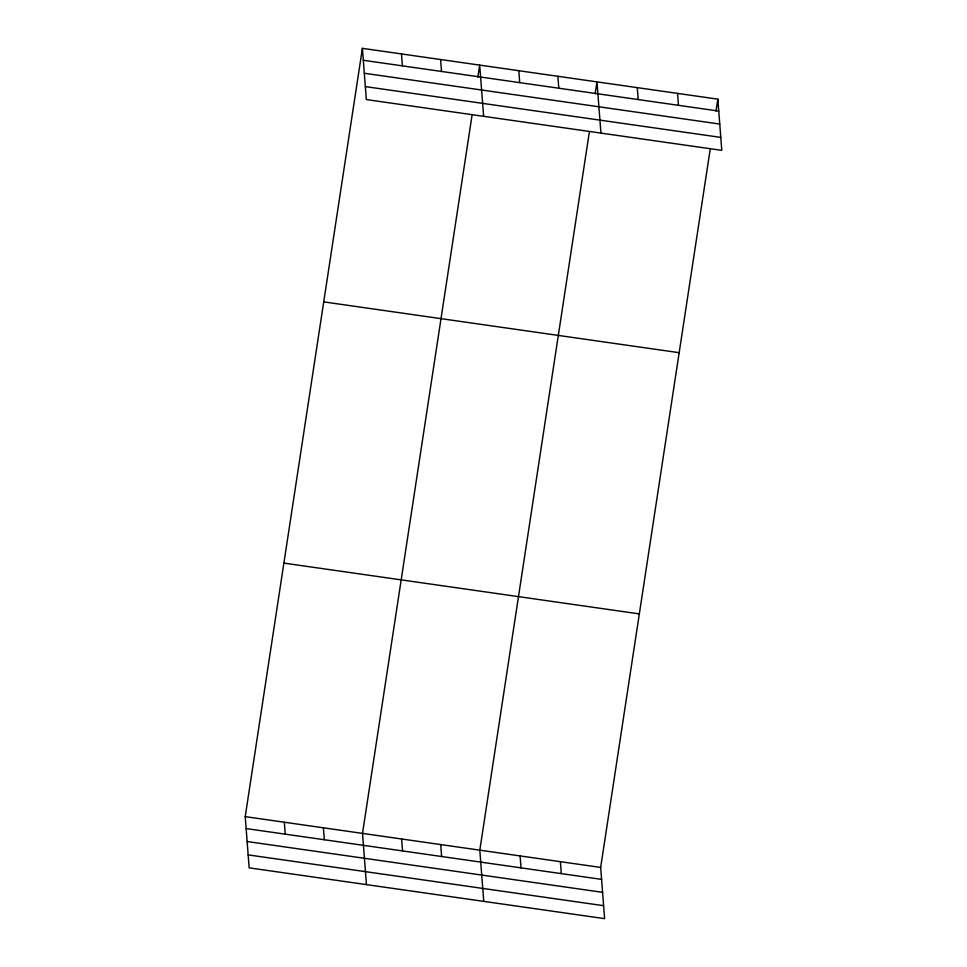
<?xml version="1.0" encoding="UTF-8"?>
<svg xmlns="http://www.w3.org/2000/svg" width="967" height="967" viewBox="0 0 967 967"><rect width="100%" height="100%" fill="white"/><g stroke="black" fill="none" stroke-linecap="round" stroke-linejoin="round"><path stroke-width="1.45" d="M710.104 149.861L600.664 867.435L604.605 918.65L249.16 867.846L245.219 816.632L362.395 48.35L717.84 99.154L721.781 150.369L366.336 99.565L362.395 48.35M471.956 115.822L362.516 833.397L366.457 884.612M477.867 77.046L479.692 65.115L483.633 116.33M589.254 132.588L479.813 850.162L483.754 901.377M595.164 93.811L596.99 81.881L600.93 133.095M716.027 111.084L717.84 99.154M363.314 60.28L718.759 111.084M364.305 73.25L719.762 124.054M365.333 86.607L720.79 137.399M323.727 301.885L679.172 352.689M283.887 563.096L639.332 613.9M245.219 816.632L600.664 867.435M246.138 828.574L601.583 879.378M247.129 841.532L602.586 892.336M248.156 854.888L603.613 905.692M677.553 93.388L678.471 105.33M637.277 87.634L638.196 99.577M557.886 76.296L558.805 88.227M518.795 70.7L519.714 82.642M560.389 861.682L561.307 873.612M520.101 855.916L521.02 867.858M440.589 59.531L441.508 71.461M401.486 53.934L402.405 65.877M440.71 844.578L441.629 856.508M401.619 838.993L402.538 850.924M323.413 827.812L324.332 839.743M284.322 822.228L285.241 834.158"/></g></svg>
